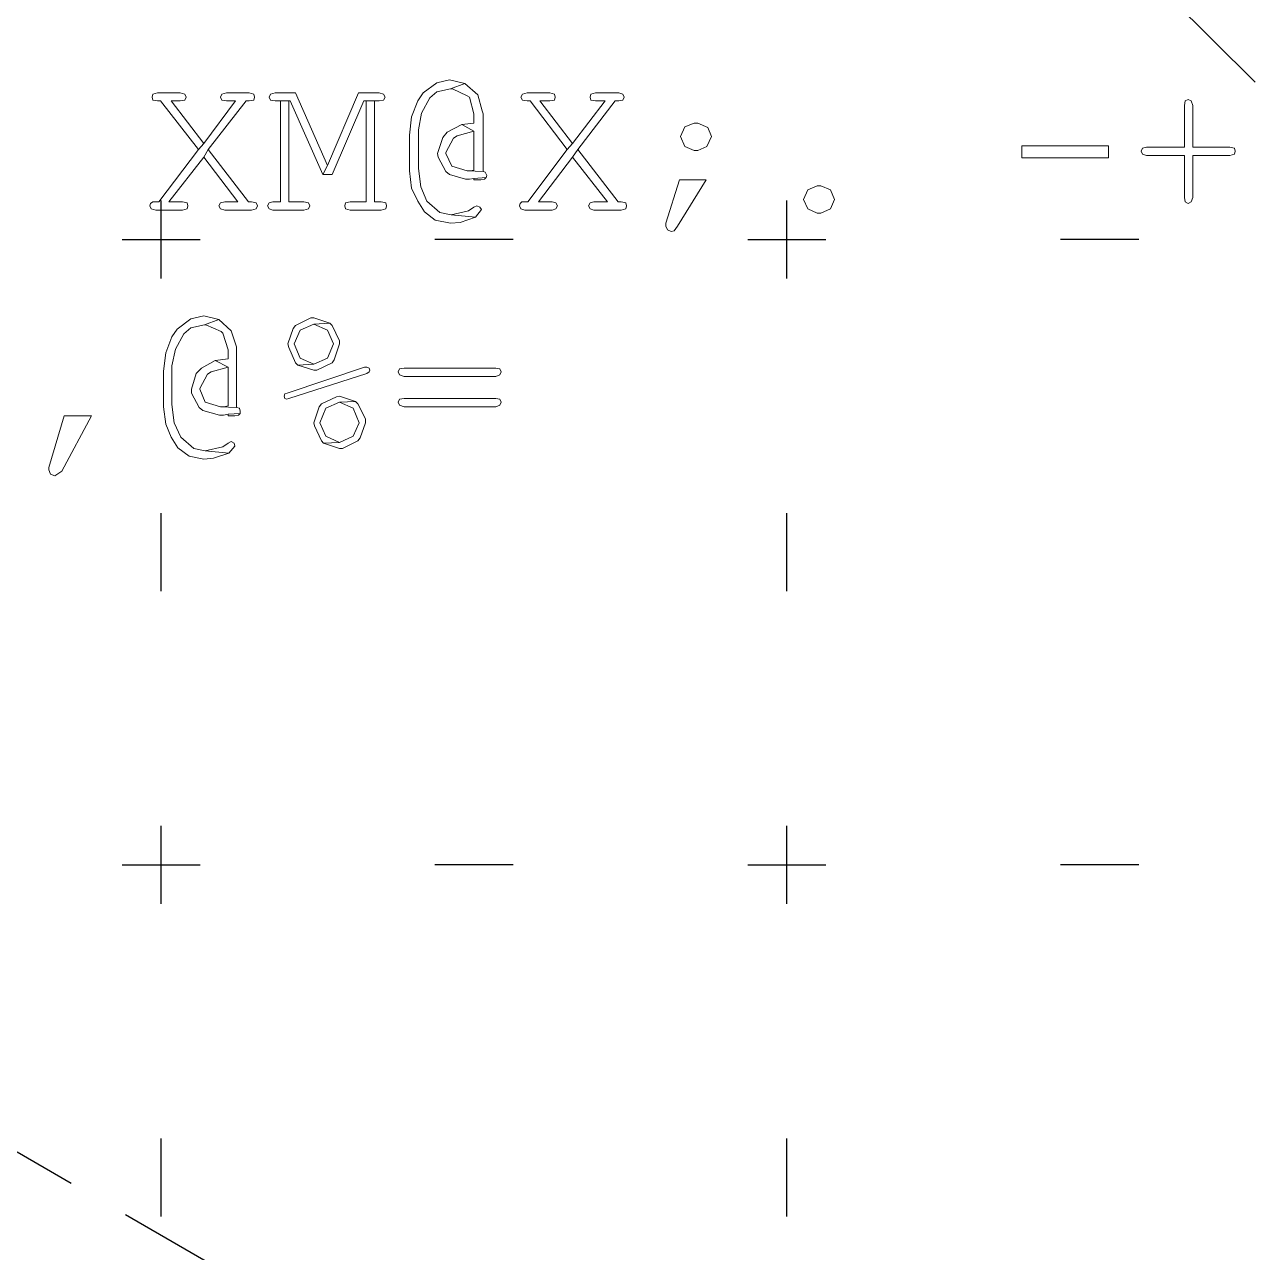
# Model space of a CAD drawing. Header units: inches. Extents: x -51 to 152, y -16 to 48.
# Drawn here: x -45.48 to -43.52, y -6.529 to -4.565 of the extents above; entities that cross this region are included whole.
import ezdxf

# ---------------------------------------------------------------- set-up
doc = ezdxf.new("R2010")
doc.units = ezdxf.units.IN
doc.header["$MEASUREMENT"] = 0
doc.linetypes.add('ACAD_ISO10W100', pattern=[18, 12, -3, 0, -3])

# ---------------------------------------------------------------- blocks, each defined once
blk = doc.blocks.new('PlusMinus')
at = {"color": 0}
for p, q in [((0, -0.0625), (0, 0.0625)), ((-0.0625, 0), (0.0625, 0)), ((0.5625, 0), (0.4375, 0)), ((0, -0.5625), (0, -0.4375))]:
    blk.add_line(p, q, dxfattribs=at)
blk = doc.blocks.new('logogog')
at = {"color": 1, "lineweight": 0}
for points in [[(-0.7842, 2.1229), (-0.8048, 2.118), (-0.8267, 2.1022), (-0.8352, 2.0889), (-0.8449, 2.0634), (-0.8485, 2.0343), (-0.8485, 1.9809), (-0.8485, 1.9773), (-0.8449, 1.9494), (-0.8352, 1.9288), (-0.8243, 1.9118), (-0.8073, 1.8984), (-0.783, 1.8936), (-0.7672, 1.8948), (-0.743, 1.9033), (-0.7818, 1.9069), (-0.8, 1.9106), (-0.8206, 1.9288), (-0.8303, 1.9518), (-0.834, 1.9809), (-0.834, 2.0343), (-0.834, 2.0428), (-0.8291, 2.0695), (-0.8158, 2.0937), (-0.8048, 2.1034), (-0.783, 2.1083), (-0.76, 2.1168)], [(-1.1045, 2.1022), (-1.1409, 2.1022), (-1.1481, 2.0998), (-1.1506, 2.095), (-1.1481, 2.0901), (-1.1409, 2.0889), (-1.1263, 2.0889), (-1.1773, 2.021), (-1.1857, 2.0113), (-1.2488, 1.9275), (-1.2585, 1.9275), (-1.2622, 1.9251), (-1.2634, 1.9215), (-1.261, 1.9166), (-1.2537, 1.9142), (-1.2112, 1.9142), (-1.2039, 1.9166), (-1.2027, 1.9215), (-1.2039, 1.9263), (-1.2112, 1.9275), (-1.2331, 1.9275), (-1.1773, 1.9991), (-1.17, 2.0113), (-1.1093, 2.0889), (-1.1045, 2.0889), (-1.0972, 2.0901), (-1.096, 2.095), (-1.0972, 2.0998)], [(-1.2149, 2.1022), (-1.2512, 2.1022), (-1.2585, 2.0998), (-1.2597, 2.095), (-1.2585, 2.0901), (-1.2512, 2.0889), (-1.2464, 2.0889), (-1.1857, 2.0113), (-1.1773, 2.021), (-1.2294, 2.0889), (-1.2149, 2.0889), (-1.2076, 2.0901), (-1.2052, 2.095), (-1.2076, 2.0998)], [(-1.0305, 2.1022), (-1.0632, 2.1022), (-1.0705, 2.0998), (-1.0729, 2.095), (-1.0705, 2.0901), (-1.0632, 2.0889), (-1.0547, 2.0889), (-1.039, 2.0889), (-0.9868, 1.9712), (-0.9795, 1.9858)], [(-0.897, 2.1022), (-0.9298, 2.1022), (-0.9795, 1.9858), (-0.9868, 1.9712), (-0.9722, 1.9712), (-0.9213, 2.0889), (-0.9177, 2.0889), (-0.9043, 2.0889), (-0.897, 2.0889), (-0.8898, 2.0901), (-0.8873, 2.095), (-0.8898, 2.0998)], [(-0.76, 2.1168), (-0.783, 2.1083), (-0.7794, 2.1083), (-0.7563, 2.0974), (-0.7527, 2.095), (-0.7454, 2.0683), (-0.7454, 2.0537), (-0.7648, 2.0513), (-0.7454, 2.0404), (-0.7454, 1.9785), (-0.7515, 1.9773), (-0.7563, 1.9773), (-0.7308, 1.9761), (-0.7308, 2.0683), (-0.7321, 2.0731), (-0.7393, 2.0986)], [(-0.5137, 2.1022), (-0.5513, 2.1022), (-0.5586, 2.0998), (-0.5598, 2.095), (-0.5586, 2.0901), (-0.5513, 2.0889), (-0.5355, 2.0889), (-0.5877, 2.021), (-0.5962, 2.0113), (-0.6593, 1.9275), (-0.669, 1.9275), (-0.6714, 1.9251), (-0.6726, 1.9215), (-0.6702, 1.9166), (-0.6641, 1.9142), (-0.6205, 1.9142), (-0.6144, 1.9166), (-0.612, 1.9215), (-0.6144, 1.9263), (-0.6205, 1.9275), (-0.6423, 1.9275), (-0.5877, 1.9991), (-0.5792, 2.0113), (-0.5198, 2.0889), (-0.5137, 2.0889), (-0.5076, 2.0901), (-0.5052, 2.095), (-0.5076, 2.0998)], [(-0.6241, 2.1022), (-0.6605, 2.1022), (-0.6678, 2.0998), (-0.6702, 2.095), (-0.6678, 2.0901), (-0.6605, 2.0889), (-0.6556, 2.0889), (-0.5962, 2.0113), (-0.5877, 2.021), (-0.6399, 2.0889), (-0.6241, 2.0889), (-0.6168, 2.0901), (-0.6156, 2.095), (-0.6168, 2.0998)], [(-1.0547, 2.0889), (-1.0547, 1.9275), (-1.0669, 1.9275), (-1.0729, 1.9263), (-1.0754, 1.9215), (-1.0729, 1.9166), (-1.0669, 1.9142), (-1.0171, 1.9142), (-1.0098, 1.9166), (-1.0074, 1.9215), (-1.0098, 1.9263), (-1.0171, 1.9275), (-1.0414, 1.9275), (-1.0414, 2.0889), (-1.039, 2.0889)], [(-0.9043, 2.0889), (-0.9177, 2.0889), (-0.9177, 1.9275), (-0.9431, 1.9275), (-0.9504, 1.9263), (-0.9516, 1.9215), (-0.9504, 1.9166), (-0.9431, 1.9142), (-0.8934, 1.9142), (-0.8861, 1.9166), (-0.8849, 1.9215), (-0.8861, 1.9263), (-0.8934, 1.9275), (-0.9043, 1.9275)], [(0.3961, 2.0913), (0.3912, 2.0889), (0.39, 2.0816), (0.39, 2.0149), (0.3294, 2.0149), (0.3233, 2.0137), (0.3209, 2.0088), (0.3233, 2.004), (0.3294, 2.0015), (0.39, 2.0015), (0.39, 1.9348), (0.3912, 1.9275), (0.3961, 1.9251), (0.4009, 1.9275), (0.4034, 1.9348), (0.4034, 2.0015), (0.4628, 2.0015), (0.4701, 2.004), (0.4713, 2.0088), (0.4701, 2.0137), (0.4628, 2.0149), (0.4034, 2.0149), (0.4034, 2.0816), (0.4009, 2.0889)], [(-0.7648, 2.0513), (-0.7879, 2.0392), (-0.7951, 2.0307), (-0.8036, 2.0052), (-0.8024, 1.9991), (-0.7903, 1.9761), (-0.7842, 1.9712), (-0.7587, 1.9639), (-0.7527, 1.9639), (-0.7454, 1.9652), (-0.726, 1.9664), (-0.7248, 1.97), (-0.7272, 1.9749), (-0.7308, 1.9761), (-0.7563, 1.9773), (-0.7806, 1.9846), (-0.7903, 2.0052), (-0.7903, 2.0064), (-0.7782, 2.0294), (-0.7721, 2.0331), (-0.7454, 2.0404)], [(-0.3875, 2.0537), (-0.3936, 2.0537), (-0.4082, 2.0476), (-0.4154, 2.0319), (-0.4082, 2.0161), (-0.3936, 2.01), (-0.3875, 2.01), (-0.373, 2.0161), (-0.3657, 2.0319), (-0.3718, 2.0464)], [(-1.17, 2.0113), (-1.1773, 1.9991), (-1.1227, 1.9275), (-1.1433, 1.9275), (-1.1506, 1.9263), (-1.153, 1.9215), (-1.1506, 1.9166), (-1.1433, 1.9142), (-1.1008, 1.9142), (-1.0935, 1.9166), (-1.0911, 1.9215), (-1.0935, 1.9263), (-1.1008, 1.9275), (-1.1057, 1.9275)], [(-0.5792, 2.0113), (-0.5877, 1.9991), (-0.5319, 1.9275), (-0.5537, 1.9275), (-0.5598, 1.9263), (-0.5622, 1.9215), (-0.5598, 1.9166), (-0.5537, 1.9142), (-0.5101, 1.9142), (-0.5028, 1.9166), (-0.5016, 1.9215), (-0.5028, 1.9263), (-0.5101, 1.9275), (-0.5149, 1.9275)], [(0.2687, 2.0173), (0.2687, 1.9979), (0.1304, 1.9979), (0.1304, 2.0173), (0.2687, 2.0173)], [(-0.726, 1.9664), (-0.7454, 1.9652), (-0.7454, 1.9627), (-0.7345, 1.9627), (-0.7284, 1.9639)], [(-0.3742, 1.9627), (-0.4167, 1.9627), (-0.4385, 1.8936), (-0.4385, 1.8887), (-0.4361, 1.8827), (-0.43, 1.8802), (-0.4252, 1.8815), (-0.4203, 1.8887)], [(-0.1971, 1.953), (-0.191, 1.953), (-0.1753, 1.947), (-0.1753, 1.947), (-0.1692, 1.9312), (-0.1692, 1.9312), (-0.1753, 1.9166), (-0.1753, 1.9166), (-0.191, 1.9094), (-0.191, 1.9094), (-0.1971, 1.9094), (-0.2117, 1.9166), (-0.2117, 1.9166), (-0.2189, 1.9312), (-0.2189, 1.9312), (-0.2117, 1.947), (-0.2117, 1.947), (-0.1971, 1.953), (-0.1971, 1.953), (-0.1971, 1.953)], [(-0.7405, 1.9215), (-0.7454, 1.9191), (-0.7539, 1.913), (-0.7818, 1.9069), (-0.743, 1.9033), (-0.7333, 1.9154), (-0.7357, 1.9191)], [(-1.1773, 1.7456), (-1.1979, 1.7407), (-1.2197, 1.7238), (-1.2282, 1.7116), (-1.2379, 1.6862), (-1.2415, 1.657), (-1.2415, 1.6037), (-1.2415, 1.6), (-1.2379, 1.5721), (-1.2294, 1.5515), (-1.2185, 1.5345), (-1.2003, 1.5212), (-1.1773, 1.5163), (-1.1615, 1.5175), (-1.1372, 1.526), (-1.1748, 1.5297), (-1.193, 1.5333), (-1.2136, 1.5515), (-1.2246, 1.5745), (-1.2282, 1.6037), (-1.2282, 1.657), (-1.2282, 1.6655), (-1.2221, 1.6922), (-1.2088, 1.7165), (-1.1979, 1.7262), (-1.176, 1.731), (-1.153, 1.7395)], [(-1.153, 1.7395), (-1.176, 1.731), (-1.1736, 1.731), (-1.1493, 1.7201), (-1.1469, 1.7177), (-1.1384, 1.691), (-1.1384, 1.6764), (-1.1591, 1.674), (-1.1384, 1.6631), (-1.1384, 1.6012), (-1.1445, 1.6), (-1.1506, 1.6), (-1.1251, 1.5988), (-1.1251, 1.691), (-1.1251, 1.6959), (-1.1336, 1.7213)], [(-1.0014, 1.742), (-1.0062, 1.742), (-1.0305, 1.7298), (-1.0341, 1.725), (-1.0426, 1.7007), (-1.0414, 1.6946), (-1.0305, 1.6704), (-1.0268, 1.6667), (-1.0014, 1.668), (-1.0232, 1.6777), (-1.0329, 1.7007), (-1.0232, 1.7225), (-1.0014, 1.7322), (-0.9759, 1.7335)], [(-0.9759, 1.7335), (-1.0014, 1.7322), (-0.9795, 1.7225), (-0.9698, 1.7007), (-0.9795, 1.6777), (-1.0014, 1.668), (-1.0268, 1.6667), (-1.0014, 1.6583), (-0.9965, 1.6583), (-0.9722, 1.6704), (-0.9686, 1.6752), (-0.9601, 1.7007), (-0.9601, 1.7056), (-0.9722, 1.7298)], [(-1.1591, 1.674), (-1.1809, 1.6619), (-1.1894, 1.6534), (-1.1967, 1.6279), (-1.1967, 1.6219), (-1.1845, 1.5988), (-1.1785, 1.594), (-1.1518, 1.5867), (-1.1457, 1.5867), (-1.1384, 1.5879), (-1.119, 1.5891), (-1.119, 1.5927), (-1.1202, 1.5976), (-1.1251, 1.5988), (-1.1506, 1.6), (-1.1748, 1.6073), (-1.1833, 1.6279), (-1.1833, 1.6291), (-1.1712, 1.6522), (-1.1651, 1.6558), (-1.1384, 1.6631)], [(-0.9164, 1.6631), (-0.9201, 1.6631), (-1.0438, 1.6219), (-1.0475, 1.6206), (-1.0487, 1.617), (-1.0475, 1.6134), (-1.045, 1.6122), (-1.0414, 1.6134), (-0.9164, 1.6534), (-0.9128, 1.6558), (-0.9116, 1.6583), (-0.9128, 1.6619)], [(-0.7102, 1.6619), (-0.857, 1.6619), (-0.8643, 1.6607), (-0.8667, 1.6558), (-0.8643, 1.651), (-0.857, 1.6485), (-0.7102, 1.6485), (-0.7042, 1.651), (-0.7017, 1.6558), (-0.7042, 1.6607)], [(-0.9601, 1.617), (-0.965, 1.6158), (-0.9892, 1.6049), (-0.9929, 1.6), (-1.0014, 1.5745), (-1.0001, 1.5697), (-0.9892, 1.5454), (-0.9856, 1.5418), (-0.9601, 1.543), (-0.9819, 1.5527), (-0.9917, 1.5745), (-0.9819, 1.5976), (-0.9601, 1.6073), (-0.9346, 1.6085)], [(-0.7102, 1.6134), (-0.857, 1.6134), (-0.8643, 1.6122), (-0.8667, 1.6073), (-0.8643, 1.6025), (-0.857, 1.6), (-0.7102, 1.6), (-0.7042, 1.6025), (-0.7017, 1.6073), (-0.7042, 1.6122)], [(-0.9346, 1.6085), (-0.9601, 1.6073), (-0.9383, 1.5976), (-0.9286, 1.5745), (-0.9383, 1.5527), (-0.9601, 1.543), (-0.9856, 1.5418), (-0.9601, 1.5333), (-0.9553, 1.5333), (-0.931, 1.5454), (-0.9274, 1.5503), (-0.9189, 1.5745), (-0.9189, 1.5806), (-0.931, 1.6049)], [(-1.4005, 1.5855), (-1.3568, 1.5855), (-1.4041, 1.4969), (-1.415, 1.4896), (-1.415, 1.4896), (-1.4223, 1.4921), (-1.4223, 1.4921), (-1.4247, 1.4993), (-1.4247, 1.4993), (-1.4247, 1.503), (-1.4247, 1.503), (-1.4005, 1.5855)], [(-1.119, 1.5891), (-1.1384, 1.5879), (-1.1384, 1.5855), (-1.1275, 1.5855), (-1.1214, 1.5867)], [(-1.1336, 1.5442), (-1.1384, 1.5418), (-1.1469, 1.5357), (-1.1748, 1.5297), (-1.1372, 1.526), (-1.1275, 1.5369), (-1.1287, 1.5418)]]:
    blk.add_lwpolyline(points, close=True, dxfattribs=at)

msp = doc.modelspace()

# ---------------------------------------------------------------- linework, layer by layer
at = {"color": 1, "linetype": 'ACAD_ISO10W100', "ltscale": 0.0277}
for p, q in [((-36.8055, -11.3646), (-46.2613, -1.9088)), ((-36.8154, -11.3776), (-51.2613, -3.0372))]:
    msp.add_line(p, q, dxfattribs=at)

# ---------------------------------------------------------------- block references
at = {"color": 0}
msp.add_blockref('logogog', (-44.016, -6.7762), dxfattribs=at)
at = {"color": 1}
for p in [(-45.2613, -4.9088), (-44.2613, -4.9088), (-45.2613, -5.9088), (-44.2613, -5.9088)]:
    msp.add_blockref('PlusMinus', p, dxfattribs=at)

doc.saveas('drawing.dxf')
